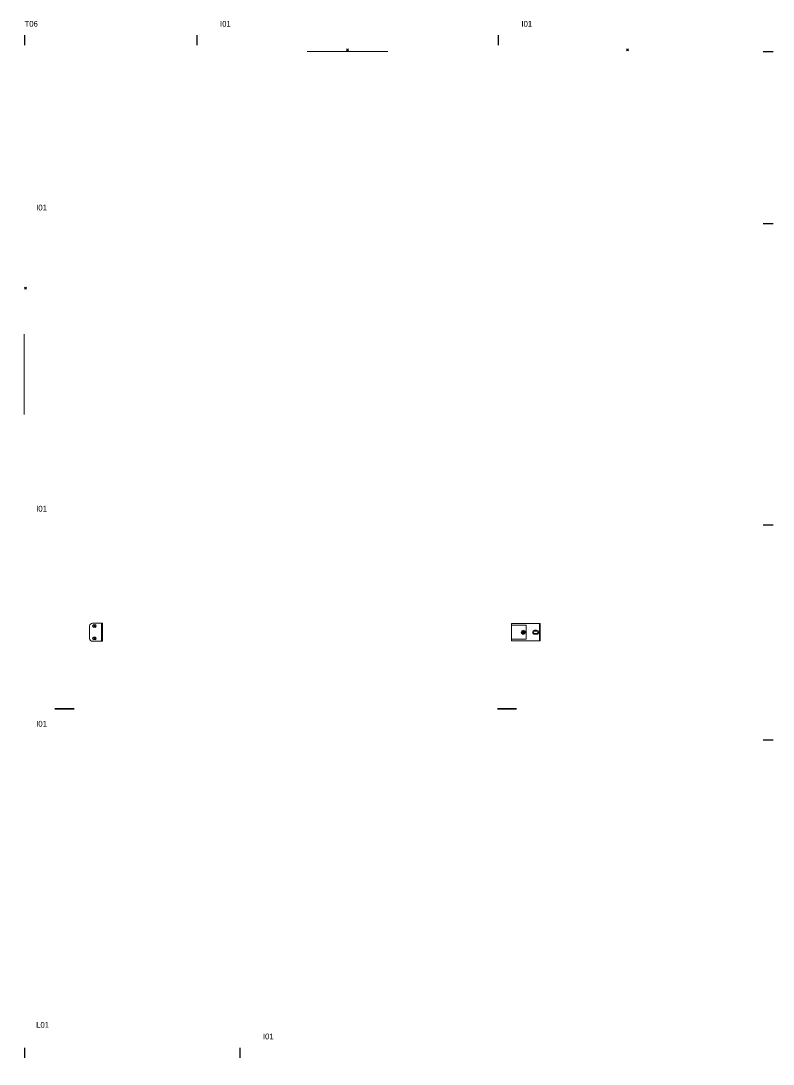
# Model space of a CAD drawing. Header units: inches. Extents: x 162 to 11993, y 18 to 332.
# Drawn here: x 5317.3 to 5422.1, y 41.7 to 187.2 of the extents above; entities that cross this region are included whole.
import ezdxf
from ezdxf.enums import TextEntityAlignment as Align

# ---------------------------------------------------------------- set-up
doc = ezdxf.new("R2010")
doc.units = ezdxf.units.IN
doc.header["$MEASUREMENT"] = 0
for name, color, linetype in [('DD2D_Geometry', 7, 'Continuous'), ('ENFASIS NEW', 7, 'Continuous'), ('Id Unión', 7, 'Continuous'), ('PV-26D', 7, 'Continuous')]:
    doc.layers.add(name, color=color, linetype=linetype)
doc.styles.get("Standard").update_dxf_attribs({"font": 'stylu.ttf'})

# ---------------------------------------------------------------- blocks, each defined once
blk = doc.blocks.new('DD40102466AB')
at = {"color": 1}
for p, q in [((0.0035, -0.0035), (-0.0035, 0.0035)), ((0.0035, 0.0035), (-0.0035, -0.0035))]:
    blk.add_line(p, q, dxfattribs=at)
blk.add_point((0, 0))
blk.add_point((0, 0))
blk.add_point((0, 0), dxfattribs=at)
blk = doc.blocks.new('DD40102442AB')
at = {"color": 1}
for p, q in [((0.0035, -0.0035), (-0.0035, 0.0035)), ((0.0035, 0.0035), (-0.0035, -0.0035))]:
    blk.add_line(p, q, dxfattribs=at)
blk.add_point((0, 0))
blk.add_point((0, 0))
blk.add_point((0, 0), dxfattribs=at)
blk = doc.blocks.new('DD40123072AB')
at = {"layer": 'PV-26D'}
for p, q in [((-0.8175, -0.1166, 0.75), (-0.7495, -0.1166, 0.75)), ((-0.7495, -0.1167, 0.75), (-0.8175, -0.1167, 0.75)), ((0.8175, -0.1166, 0.75), (0.7495, -0.1166, 0.75)), ((0.7495, -0.1167, 0.75), (0.8175, -0.1167, 0.75))]:
    blk.add_line(p, q, dxfattribs=at)
blk = doc.blocks.new('DD305172S')
at = {"color": 0, "linetype": 'Continuous', "lineweight": 0}
for p, q in [((-0.06, 0.0305, 0.722), (-0.0573, 0.0305, 0.722)), ((-0.06, -0.0305, 0.722), (-0.06, 0.0305, 0.722)), ((-0.0573, 0.0305, 0.722), (0.038, 0.0305, 0.722)), ((-0.0573, 0.0305, 0.722), (-0.0573, -0.0305, 0.722)), ((-0.0475, 0.007, 0.722), (-0.0405, 0.007, 0.722)), ((-0.0475, 0.004, 0.722), (-0.0475, 0.007, 0.722)), ((-0.0405, 0.004, 0.722), (-0.0475, 0.004, 0.722)), ((-0.0405, 0.007, 0.722), (-0.0405, 0.004, 0.722)), ((0.038, 0.025, 0.722), (-0.01, 0.025, 0.722)), ((-0.01, -0.025, 0.722), (-0.01, 0.025, 0.722)), ((0.038, 0.0305, 0.722), (0.042, 0.0305, 0.722)), ((0.0393, 0.025, 0.722), (0.038, 0.025, 0.722)), ((0.042, 0.025, 0.722), (0.0393, 0.025, 0.722)), ((0.042, 0.0112, 0.722), (0.042, 0.0305, 0.722)), ((0.042, 0.0096, 0.722), (0.042, 0.0112, 0.722)), ((0.042, -0.0096, 0.722), (0.042, 0.0096, 0.722)), ((1.49, 0.0308, 0.722), (1.49, 0.032, 0.722)), ((1.4935, 0.032, 0.722), (1.49, 0.032, 0.722)), ((1.49, 0.0112, 0.722), (1.49, 0.0308, 0.722)), ((1.49, 0.0096, 0.722), (1.49, 0.0112, 0.722)), ((1.49, -0.0096, 0.722), (1.49, 0.0096, 0.722)), ((1.4927, -0.032, 0.722), (1.4927, 0.032, 0.722)), ((1.525, 0.032, 0.722), (1.4935, 0.032, 0.722)), ((1.5204, 0.026, 0.722), (1.5157, 0.026, 0.722)), ((1.5157, 0.018, 0.722), (1.5204, 0.018, 0.722)), ((1.535, -0.022, 0.722), (1.535, 0.022, 0.722)), ((-0.0573, -0.0305, 0.722), (-0.06, -0.0305, 0.722)), ((-0.0573, -0.0305, 0.722), (0.038, -0.0305, 0.722)), ((-0.0475, -0.004, 0.722), (-0.0475, -0.007, 0.722)), ((-0.0475, -0.004, 0.722), (-0.0405, -0.004, 0.722)), ((-0.0405, -0.007, 0.722), (-0.0475, -0.007, 0.722)), ((-0.0405, -0.007, 0.722), (-0.0405, -0.004, 0.722)), ((-0.01, -0.025, 0.722), (0.038, -0.025, 0.722)), ((0.038, -0.025, 0.722), (0.0393, -0.025, 0.722)), ((0.038, -0.0305, 0.722), (0.042, -0.0305, 0.722)), ((0.0393, -0.025, 0.722), (0.042, -0.025, 0.722)), ((0.042, -0.0112, 0.722), (0.042, -0.0096, 0.722)), ((0.042, -0.0305, 0.722), (0.042, -0.0112, 0.722)), ((1.49, -0.0112, 0.722), (1.49, -0.0096, 0.722)), ((1.49, -0.0308, 0.722), (1.49, -0.0112, 0.722)), ((1.49, -0.032, 0.722), (1.49, -0.0308, 0.722)), ((1.4935, -0.032, 0.722), (1.49, -0.032, 0.722)), ((1.525, -0.032, 0.722), (1.4935, -0.032, 0.722)), ((1.5204, -0.018, 0.722), (1.5157, -0.018, 0.722)), ((1.5157, -0.026, 0.722), (1.5204, -0.026, 0.722))]:
    blk.add_line(p, q, dxfattribs=at)
at = {"color": 1}
for p, q in [((-0.0049, -0.0049, 0.722), (0.0049, 0.0049, 0.722)), ((0.0049, -0.0049, 0.722), (-0.0049, 0.0049, 0.722)), ((1.5131, 0.0171, 0.722), (1.523, 0.0269, 0.722)), ((1.523, 0.0171, 0.722), (1.5131, 0.0269, 0.722)), ((1.5131, -0.0269, 0.722), (1.523, -0.0171, 0.722)), ((1.523, -0.0269, 0.722), (1.5131, -0.0171, 0.722))]:
    blk.add_line(p, q, dxfattribs=at)
at = {"color": 0, "linetype": 'Continuous', "lineweight": 0}
for centre, radius, start, end in [((-0.0475, 0, 0.722), 0.00697, 90, 270), ((-0.0475, 0, 0.722), 0.00397, 90, 270), ((-0.0405, 0, 0.722), 0.00697, 270, 90), ((-0.0405, 0, 0.722), 0.00397, 270, 90), ((0, 0, 0.722), 0.00697, 90, 270), ((0, 0, 0.722), 0.00397, 90, 270), ((0, 0, 0.722), 0.00255, 90, 270), ((0, 0, 0.722), 0.00697, 270, 90), ((0, 0, 0.722), 0.00397, 270, 90), ((0, 0, 0.722), 0.00255, 270, 90), ((1.5157, 0.022, 0.722), 0.00397, 90, 270), ((1.5181, 0.022, 0.722), 0.00255, 90, 270), ((1.5181, 0.022, 0.722), 0.00255, 270, 90), ((1.5204, 0.022, 0.722), 0.00397, 270, 90), ((1.525, 0.022, 0.722), 0.01, 0, 90), ((1.5157, -0.022, 0.722), 0.00397, 90, 270), ((1.5181, -0.022, 0.722), 0.00255, 90, 270), ((1.5181, -0.022, 0.722), 0.00255, 270, 90), ((1.5204, -0.022, 0.722), 0.00397, 270, 90), ((1.525, -0.022, 0.722), 0.01, 270, 0)]:
    blk.add_arc(centre, radius, start, end, dxfattribs=at)
for p in [(0, 0, 0.722), (1.5181, 0.022, 0.722), (1.5181, -0.022, 0.722)]:
    blk.add_point(p)
blk = doc.blocks.new('DD40102436AB')
at = {"color": 1}
for p, q in [((0.0035, -0.0035), (-0.0035, 0.0035)), ((0.0035, 0.0035), (-0.0035, -0.0035))]:
    blk.add_line(p, q, dxfattribs=at)
blk.add_point((0, 0))
blk.add_point((0, 0))
blk.add_point((0, 0), dxfattribs=at)
blk = doc.blocks.new('DD101030423D')
blk.add_line((0, 0.0175), (0, -0.0175))
blk = doc.blocks.new('SPACE_DD10103042')
blk.add_blockref('DD101030423D', (0, 0))
blk = doc.blocks.new('DD101036423D')
blk.add_line((0, 0.0175), (0, -0.0175))
blk = doc.blocks.new('SPACE_DD10103642')
blk.add_blockref('DD101036423D', (0, 0))
blk = doc.blocks.new('DD101024303D')
blk.add_line((0, 0.0175), (0, -0.0175))
blk = doc.blocks.new('SPACE_DD10102430')
blk.add_blockref('DD101024303D', (0, 0))
blk = doc.blocks.new('DD101042303D')
blk.add_line((0, 0.0175), (0, -0.0175))
blk = doc.blocks.new('SPACE_DD10104230')
blk.add_blockref('DD101042303D', (0, 0))
blk = doc.blocks.new('DD101036303D')
blk.add_line((0, 0.0175), (0, -0.0175))
blk = doc.blocks.new('SPACE_DD10103630')
blk.add_blockref('DD101036303D', (0, 0))
blk = doc.blocks.new('DD101024423D')
blk.add_line((0, 0.0175), (0, -0.0175))
blk = doc.blocks.new('SPACE_DD10102442')
blk.add_blockref('DD101024423D', (0, 0))
blk = doc.blocks.new('DD101042423D')
blk.add_line((0, 0.0175), (0, -0.0175))
blk = doc.blocks.new('SPACE_DD10104242')
blk.add_blockref('DD101042423D', (0, 0))
blk = doc.blocks.new('DD20154205')
blk.add_attdef('A', text='', height=0.03).set_placement((0.5285, 0.076, 0.012), align=Align.MIDDLE_CENTER)
blk = doc.blocks.new('DD20114224')
blk.add_attdef('A', text='', height=0.03).set_placement((0.5285, 0.156, 0.012), align=Align.MIDDLE_CENTER)
blk = doc.blocks.new('DD20114212')
blk.add_attdef('A', text='', height=0.03).set_placement((0.5285, 0.156, 0.012), align=Align.MIDDLE_CENTER)
blk = doc.blocks.new('DD20153023')
blk.add_attdef('A', text='', height=0.03).set_placement((0.376, 0.156, 0.012), align=Align.MIDDLE_CENTER)
blk = doc.blocks.new('DD20113012')
blk.add_attdef('A', text='', height=0.03).set_placement((0.376, 0.156, 0.012), align=Align.MIDDLE_CENTER)
blk = doc.blocks.new('DD20113006')
blk.add_attdef('A', text='', height=0.03).set_placement((0.376, 0.076, 0.012), align=Align.MIDDLE_CENTER)
blk = doc.blocks.new('DD20153029')
blk.add_attdef('A', text='', height=0.03).set_placement((0.376, 0.156, 0.012), align=Align.MIDDLE_CENTER)
blk = doc.blocks.new('DD20154217')
blk.add_attdef('A', text='', height=0.03).set_placement((0.5285, 0.156, 0.012), align=Align.MIDDLE_CENTER)
blk = doc.blocks.new('DD20314212')
at = {"color": 0, "linetype": 'Continuous', "lineweight": 0}
for p, q in [((0.4935, 0.164, 0.012), (0.4935, 0.129, 0.012)), ((0.5635, 0.164, 0.012), (0.4935, 0.164, 0.012)), ((0.5635, 0.129, 0.012), (0.5635, 0.164, 0.012)), ((0.4935, 0.129, 0.012), (0.5635, 0.129, 0.012)), ((0.671, 0.1065, 0.012), (0.386, 0.1065, 0.012)), ((0.386, 0.1065, 0.012), (0.386, 0.0165, 0.012)), ((0.671, 0.0165, 0.012), (0.671, 0.1065, 0.012)), ((0.386, 0.0165, 0.012), (0.671, 0.0165, 0.012))]:
    blk.add_line(p, q, dxfattribs=at)
for centre, start, end in [((0.487, 0.1465, 0.012), 0, 180), ((0.57, 0.1465, 0.012), 0, 180), ((0.487, 0.1465, 0.012), 180, 0), ((0.57, 0.1465, 0.012), 180, 0)]:
    blk.add_arc(centre, 0.00159, start, end, dxfattribs=at)
blk.add_attdef('A', text='', height=0.03).set_placement((0.1483, 0.1978, 0.015), align=Align.MIDDLE_CENTER)
blk = doc.blocks.new('DD20152429')
blk.add_attdef('A', text='', height=0.03).set_placement((0.3, 0.156, 0.012), align=Align.MIDDLE_CENTER)
blk = doc.blocks.new('DD20112412')
blk.add_attdef('A', text='', height=0.03).set_placement((0.3, 0.156, 0.012), align=Align.MIDDLE_CENTER)
blk = doc.blocks.new('DD20153005')
blk.add_attdef('A', text='', height=0.03).set_placement((0.376, 0.076, 0.012), align=Align.MIDDLE_CENTER)
blk = doc.blocks.new('DD20113024')
blk.add_attdef('A', text='', height=0.03).set_placement((0.376, 0.156, 0.012), align=Align.MIDDLE_CENTER)
blk = doc.blocks.new('DD20152423')
blk.add_attdef('A', text='', height=0.03).set_placement((0.3, 0.156, 0.012), align=Align.MIDDLE_CENTER)
blk = doc.blocks.new('DD20112406')
blk.add_attdef('A', text='', height=0.03).set_placement((0.3, 0.076, 0.012), align=Align.MIDDLE_CENTER)
blk = doc.blocks.new('DD20154223')
blk.add_attdef('A', text='', height=0.03).set_placement((0.5285, 0.156, 0.012), align=Align.MIDDLE_CENTER)
blk = doc.blocks.new('DD20114206')
blk.add_attdef('A', text='', height=0.03).set_placement((0.5285, 0.076, 0.012), align=Align.MIDDLE_CENTER)
blk = doc.blocks.new('DD20153605')
blk.add_attdef('A', text='', height=0.03).set_placement((0.4525, 0.0721, 0.012), align=Align.MIDDLE_CENTER)
blk = doc.blocks.new('DD20113624')
blk.add_attdef('A', text='', height=0.03).set_placement((0.4525, 0.156, 0.012), align=Align.MIDDLE_CENTER)
blk = doc.blocks.new('DD20113612')
blk.add_attdef('A', text='', height=0.03).set_placement((0.4525, 0.156, 0.012), align=Align.MIDDLE_CENTER)
blk = doc.blocks.new('DD20153623')
blk.add_attdef('A', text='', height=0.03).set_placement((0.4525, 0.156, 0.012), align=Align.MIDDLE_CENTER)
blk = doc.blocks.new('DD20113606')
blk.add_attdef('A', text='', height=0.03).set_placement((0.4525, 0.076, 0.012), align=Align.MIDDLE_CENTER)
blk = doc.blocks.new('DD20153629')
blk.add_attdef('A', text='', height=0.03).set_placement((0.4525, 0.156, 0.012), align=Align.MIDDLE_CENTER)
blk = doc.blocks.new('DD80014214')
blk.add_attdef('A', text='', height=0.03).set_placement((0.5176, 0.1407, 0.009), align=Align.MIDDLE_CENTER)
blk = doc.blocks.new('DD80013014')
blk.add_attdef('A', text='', height=0.03).set_placement((0.3661, 0.1407, 0.009), align=Align.MIDDLE_CENTER)
blk = doc.blocks.new('DD80012414')
blk.add_attdef('A', text='', height=0.03).set_placement((0.3113, 0.1407, 0.009), align=Align.MIDDLE_CENTER)
blk = doc.blocks.new('DD80013614')
blk.add_attdef('A', text='', height=0.03).set_placement((0.5176, 0.1407, 0.009), align=Align.MIDDLE_CENTER)

msp = doc.modelspace()

# ---------------------------------------------------------------- block references
at = {"layer": 'DD2D_Geometry', "xscale": 39.3700787401575, "yscale": 39.3700787401575, "zscale": 39.3700787401575}
for name, p in [('SPACE_DD10102430', (5317.78, 184.55)), ('SPACE_DD10104230', (5341.8, 184.55)), ('SPACE_DD10103630', (5383.81, 184.55)), ('SPACE_DD10103042', (5317.78, 43.29)), ('SPACE_DD10103642', (5347.78, 43.29))]:
    msp.add_blockref(name, p, dxfattribs=at)
at = {"layer": 'DD2D_Geometry', "extrusion": (1.22465e-16, 1, 2.22045e-16)}
ref = msp.add_blockref('DD20112406', (-5341.6, 22.99, 185.66), dxfattribs=dict(at, xscale=39.3700787401575, yscale=39.3700787401575, zscale=39.3700787401575))
ref.add_attrib('A', 'TR0', dxfattribs={"layer": '0', "extrusion": (1.22465e-16, 1, 2.22045e-16), "height": 1.181}).set_placement((-5329.79, 25.98, 186.14), align=Align.MIDDLE_CENTER)
ref = msp.add_blockref('DD20152423', (-5341.6, 0, 185.66), dxfattribs=dict(at, xscale=39.3700787401575, yscale=39.3700787401575, zscale=39.3700787401575))
ref.add_attrib('A', 'S', dxfattribs={"layer": '0', "extrusion": (1.22465e-16, 1, 2.22045e-16), "height": 1.18}).set_placement((-5329.79, 6.14, 186.14), align=Align.MIDDLE_CENTER)
ref = msp.add_blockref('DD20114206', (-5383.61, 22.99, 185.66), dxfattribs=dict(at, xscale=39.3700787401575, yscale=39.3700787401575, zscale=39.3700787401575))
ref.add_attrib('A', 'TR0', dxfattribs={"layer": '0', "extrusion": (1.22465e-16, 1, 2.22045e-16), "height": 1.181}).set_placement((-5362.8, 25.98, 186.14), align=Align.MIDDLE_CENTER)
ref = msp.add_blockref('DD20154223', (-5383.61, 0, 185.66), dxfattribs=dict(at, xscale=39.3700787401575, yscale=39.3700787401575, zscale=39.3700787401575))
ref.add_attrib('A', 'S', dxfattribs={"layer": '0', "extrusion": (1.22465e-16, 1, 2.22045e-16), "height": 1.18}).set_placement((-5362.8, 6.14, 186.14), align=Align.MIDDLE_CENTER)
ref = msp.add_blockref('DD20113606', (-5419.63, 22.99, 185.66), dxfattribs=dict(at, xscale=39.3700787401575, yscale=39.3700787401575, zscale=39.3700787401575))
ref.add_attrib('A', 'TR0', dxfattribs={"layer": '0', "extrusion": (1.22465e-16, 1, 2.22045e-16), "height": 1.181}).set_placement((-5401.82, 25.98, 186.14), align=Align.MIDDLE_CENTER)
ref = msp.add_blockref('DD20153623', (-5419.63, 0, 185.66), dxfattribs=dict(at, xscale=39.3700787401575, yscale=39.3700787401575, zscale=39.3700787401575))
ref.add_attrib('A', 'S', dxfattribs={"layer": '0', "extrusion": (1.22465e-16, 1, 2.22045e-16), "height": 1.18}).set_placement((-5401.82, 6.14, 186.14), align=Align.MIDDLE_CENTER)
at = {"layer": 'DD2D_Geometry', "extrusion": (0, -1, 2.22045e-16)}
ref = msp.add_blockref('DD20314212', (5341.99, 16.97, -183.43), dxfattribs=dict(at, xscale=39.3700787401575, yscale=39.3700787401575, zscale=39.3700787401575))
ref.add_attrib('A', 'S', dxfattribs={"layer": '0', "extrusion": (0, -1, 2.22045e-16), "height": 1.18}).set_placement((5347.84, 24.76, -182.84), align=Align.MIDDLE_CENTER)
ref = msp.add_blockref('DD20152429', (5317.98, 0, -183.43), dxfattribs=dict(at, xscale=39.3700787401575, yscale=39.3700787401575, zscale=39.3700787401575))
ref.add_attrib('A', 'S', dxfattribs={"layer": '0', "extrusion": (0, -1, 2.22045e-16), "height": 1.18}).set_placement((5329.79, 6.14, -182.96), align=Align.MIDDLE_CENTER)
ref = msp.add_blockref('DD20154217', (5341.99, 0, -183.43), dxfattribs=dict(at, xscale=39.3700787401575, yscale=39.3700787401575, zscale=39.3700787401575))
ref.add_attrib('A', 'S', dxfattribs={"layer": '0', "extrusion": (0, -1, 2.22045e-16), "height": 1.18}).set_placement((5362.8, 6.14, -182.96), align=Align.MIDDLE_CENTER)
ref = msp.add_blockref('DD20153629', (5384, 0, -183.43), dxfattribs=dict(at, xscale=39.3700787401575, yscale=39.3700787401575, zscale=39.3700787401575))
ref.add_attrib('A', 'S', dxfattribs={"layer": '0', "extrusion": (0, -1, 2.22045e-16), "height": 1.18}).set_placement((5401.82, 6.14, -182.96), align=Align.MIDDLE_CENTER)
at = {"layer": 'DD2D_Geometry', "xscale": 39.3700787401575, "yscale": 39.3700787401575, "zscale": 39.3700787401575, "rotation": 270}
for name, p in [('SPACE_DD10102442', (5421.44, 182.93)), ('SPACE_DD10104242', (5421.44, 158.92)), ('SPACE_DD10103042', (5421.44, 116.91)), ('SPACE_DD10104242', (5421.44, 86.91))]:
    msp.add_blockref(name, p, dxfattribs=at)
at = {"layer": 'DD2D_Geometry', "extrusion": (1, -1.22465e-16, 2.22045e-16)}
ref = msp.add_blockref('DD20112412', (159.12, 28.98, 5317.28), dxfattribs=dict(at, xscale=39.3700787401575, yscale=39.3700787401575, zscale=39.3700787401575))
ref.add_attrib('A', 'TR0', dxfattribs={"layer": '0', "extrusion": (1, -1.22465e-16, 2.22045e-16), "height": 1.181}).set_placement((170.93, 35.12, 5317.75), align=Align.MIDDLE_CENTER)
at = {"layer": 'DD2D_Geometry', "extrusion": (-1, 0, 2.22045e-16)}
ref = msp.add_blockref('DD20112412', (-182.74, 28.98, -5420.33), dxfattribs=dict(at, xscale=39.3700787401575, yscale=39.3700787401575, zscale=39.3700787401575))
ref.add_attrib('A', 'TR0', dxfattribs={"layer": '0', "extrusion": (-1, 0, 2.22045e-16), "height": 1.181}).set_placement((-170.93, 35.12, -5419.86), align=Align.MIDDLE_CENTER)
at = {"layer": 'DD2D_Geometry', "extrusion": (1, -1.22465e-16, 2.22045e-16)}
ref = msp.add_blockref('DD20152429', (159.12, 0, 5317.28), dxfattribs=dict(at, xscale=39.3700787401575, yscale=39.3700787401575, zscale=39.3700787401575))
ref.add_attrib('A', 'S', dxfattribs={"layer": '0', "extrusion": (1, -1.22465e-16, 2.22045e-16), "height": 1.18}).set_placement((170.93, 6.14, 5317.75), align=Align.MIDDLE_CENTER)
at = {"layer": 'DD2D_Geometry', "extrusion": (-1, 0, 2.22045e-16)}
ref = msp.add_blockref('DD20152429', (-182.74, 0, -5420.33), dxfattribs=dict(at, xscale=39.3700787401575, yscale=39.3700787401575, zscale=39.3700787401575))
ref.add_attrib('A', 'S', dxfattribs={"layer": '0', "extrusion": (-1, 0, 2.22045e-16), "height": 1.18}).set_placement((-170.93, 6.14, -5419.86), align=Align.MIDDLE_CENTER)
ref = msp.add_blockref('DD80012414', (-182.93, 41.06, -5421.68), dxfattribs=dict(at, xscale=39.3700787401575, yscale=39.3700787401575, zscale=39.3700787401575))
ref.add_attrib('A', 'V', dxfattribs={"layer": '0', "extrusion": (-1, 0, 2.22045e-16), "height": 1.18}).set_placement((-170.68, 46.6, -5421.33), align=Align.MIDDLE_CENTER)
at = {"layer": 'DD2D_Geometry', "extrusion": (1, -1.22465e-16, 2.22045e-16)}
ref = msp.add_blockref('DD20314212', (117.11, 16.97, 5317.28), dxfattribs=dict(at, xscale=39.3700787401575, yscale=39.3700787401575, zscale=39.3700787401575))
ref.add_attrib('A', 'S', dxfattribs={"layer": '0', "extrusion": (1, -1.22465e-16, 2.22045e-16), "height": 1.18}).set_placement((122.95, 24.76, 5317.87), align=Align.MIDDLE_CENTER)
ref = msp.add_blockref('DD20114212', (117.11, 28.74, 5317.28), dxfattribs=dict(at, xscale=39.3700787401575, yscale=39.3700787401575, zscale=39.3700787401575))
ref.add_attrib('A', 'TR0', dxfattribs={"layer": '0', "extrusion": (1, -1.22465e-16, 2.22045e-16), "height": 1.181}).set_placement((137.91, 34.88, 5317.75), align=Align.MIDDLE_CENTER)
ref = msp.add_blockref('DD20154217', (117.11, 0, 5317.28), dxfattribs=dict(at, xscale=39.3700787401575, yscale=39.3700787401575, zscale=39.3700787401575))
ref.add_attrib('A', 'S', dxfattribs={"layer": '0', "extrusion": (1, -1.22465e-16, 2.22045e-16), "height": 1.18}).set_placement((137.91, 6.14, 5317.75), align=Align.MIDDLE_CENTER)
at = {"layer": 'DD2D_Geometry', "extrusion": (-1, 0, 2.22045e-16)}
ref = msp.add_blockref('DD20114224', (-158.72, 5.2, -5420.33), dxfattribs=dict(at, xscale=39.3700787401575, yscale=39.3700787401575, zscale=39.3700787401575))
ref.add_attrib('A', 'TR0', dxfattribs={"layer": '0', "extrusion": (-1, 0, 2.22045e-16), "height": 1.181}).set_placement((-137.91, 11.34, -5419.86), align=Align.MIDDLE_CENTER)
ref = msp.add_blockref('DD20114212', (-158.72, 28.98, -5420.33), dxfattribs=dict(at, xscale=39.3700787401575, yscale=39.3700787401575, zscale=39.3700787401575))
ref.add_attrib('A', 'TR0', dxfattribs={"layer": '0', "extrusion": (-1, 0, 2.22045e-16), "height": 1.181}).set_placement((-137.91, 35.12, -5419.86), align=Align.MIDDLE_CENTER)
ref = msp.add_blockref('DD20154205', (-158.72, 0, -5420.33), dxfattribs=dict(at, xscale=39.3700787401575, yscale=39.3700787401575, zscale=39.3700787401575))
ref.add_attrib('A', 'S', dxfattribs={"layer": '0', "extrusion": (-1, 0, 2.22045e-16), "height": 1.18}).set_placement((-137.91, 2.99, -5419.86), align=Align.MIDDLE_CENTER)
ref = msp.add_blockref('DD80014214', (-158.92, 41.06, -5421.68), dxfattribs=dict(at, xscale=39.3700787401575, yscale=39.3700787401575, zscale=39.3700787401575))
ref.add_attrib('A', 'V', dxfattribs={"layer": '0', "extrusion": (-1, 0, 2.22045e-16), "height": 1.18}).set_placement((-138.54, 46.6, -5421.33), align=Align.MIDDLE_CENTER)
at = {"layer": 'DD2D_Geometry', "extrusion": (1, -1.22465e-16, 2.22045e-16)}
ref = msp.add_blockref('DD20113012', (87.11, 28.98, 5317.28), dxfattribs=dict(at, xscale=39.3700787401575, yscale=39.3700787401575, zscale=39.3700787401575))
ref.add_attrib('A', 'TR0', dxfattribs={"layer": '0', "extrusion": (1, -1.22465e-16, 2.22045e-16), "height": 1.181}).set_placement((101.91, 35.12, 5317.75), align=Align.MIDDLE_CENTER)
at = {"layer": 'DD2D_Geometry', "extrusion": (-1, 0, 2.22045e-16)}
ref = msp.add_blockref('DD20113012', (-116.71, 22.99, -5420.33), dxfattribs=dict(at, xscale=39.3700787401575, yscale=39.3700787401575, zscale=39.3700787401575))
ref.add_attrib('A', 'TR0', dxfattribs={"layer": '0', "extrusion": (-1, 0, 2.22045e-16), "height": 1.181}).set_placement((-101.91, 29.13, -5419.86), align=Align.MIDDLE_CENTER)
ref = msp.add_blockref('DD20113006', (-116.71, 34.76, -5420.33), dxfattribs=dict(at, xscale=39.3700787401575, yscale=39.3700787401575, zscale=39.3700787401575))
ref.add_attrib('A', 'TR0', dxfattribs={"layer": '0', "extrusion": (-1, 0, 2.22045e-16), "height": 1.181}).set_placement((-101.91, 37.76, -5419.86), align=Align.MIDDLE_CENTER)
at = {"layer": 'DD2D_Geometry', "extrusion": (1, -1.22465e-16, 2.22045e-16)}
ref = msp.add_blockref('DD20153029', (87.11, 0, 5317.28), dxfattribs=dict(at, xscale=39.3700787401575, yscale=39.3700787401575, zscale=39.3700787401575))
ref.add_attrib('A', 'S', dxfattribs={"layer": '0', "extrusion": (1, -1.22465e-16, 2.22045e-16), "height": 1.18}).set_placement((101.91, 6.14, 5317.75), align=Align.MIDDLE_CENTER)
at = {"layer": 'DD2D_Geometry', "extrusion": (-1, 0, 2.22045e-16)}
ref = msp.add_blockref('DD20153023', (-116.71, 0, -5420.33), dxfattribs=dict(at, xscale=39.3700787401575, yscale=39.3700787401575, zscale=39.3700787401575))
ref.add_attrib('A', 'S', dxfattribs={"layer": '0', "extrusion": (-1, 0, 2.22045e-16), "height": 1.18}).set_placement((-101.91, 6.14, -5419.86), align=Align.MIDDLE_CENTER)
ref = msp.add_blockref('DD80013014', (-116.91, 41.06, -5421.68), dxfattribs=dict(at, xscale=39.3700787401575, yscale=39.3700787401575, zscale=39.3700787401575))
ref.add_attrib('A', 'V', dxfattribs={"layer": '0', "extrusion": (-1, 0, 2.22045e-16), "height": 1.18}).set_placement((-102.5, 46.6, -5421.33), align=Align.MIDDLE_CENTER)
at = {"layer": 'DD2D_Geometry', "extrusion": (1, -1.22465e-16, 2.22045e-16)}
ref = msp.add_blockref('DD20114224', (45.1, 5.2, 5317.28), dxfattribs=dict(at, xscale=39.3700787401575, yscale=39.3700787401575, zscale=39.3700787401575))
ref.add_attrib('A', 'TR0', dxfattribs={"layer": '0', "extrusion": (1, -1.22465e-16, 2.22045e-16), "height": 1.181}).set_placement((65.91, 11.34, 5317.75), align=Align.MIDDLE_CENTER)
ref = msp.add_blockref('DD20114212', (45.1, 28.98, 5317.28), dxfattribs=dict(at, xscale=39.3700787401575, yscale=39.3700787401575, zscale=39.3700787401575))
ref.add_attrib('A', 'TR0', dxfattribs={"layer": '0', "extrusion": (1, -1.22465e-16, 2.22045e-16), "height": 1.181}).set_placement((65.91, 35.12, 5317.75), align=Align.MIDDLE_CENTER)
at = {"layer": 'DD2D_Geometry', "extrusion": (-1, 0, 2.22045e-16)}
ref = msp.add_blockref('DD20114224', (-86.71, 5.2, -5420.33), dxfattribs=dict(at, xscale=39.3700787401575, yscale=39.3700787401575, zscale=39.3700787401575))
ref.add_attrib('A', 'TR0', dxfattribs={"layer": '0', "extrusion": (-1, 0, 2.22045e-16), "height": 1.181}).set_placement((-65.91, 11.34, -5419.86), align=Align.MIDDLE_CENTER)
ref = msp.add_blockref('DD20114212', (-86.71, 28.98, -5420.33), dxfattribs=dict(at, xscale=39.3700787401575, yscale=39.3700787401575, zscale=39.3700787401575))
ref.add_attrib('A', 'TR0', dxfattribs={"layer": '0', "extrusion": (-1, 0, 2.22045e-16), "height": 1.181}).set_placement((-65.91, 35.12, -5419.86), align=Align.MIDDLE_CENTER)
ref = msp.add_blockref('DD80014214', (-86.91, 41.06, -5421.68), dxfattribs=dict(at, xscale=39.3700787401575, yscale=39.3700787401575, zscale=39.3700787401575))
ref.add_attrib('A', 'V', dxfattribs={"layer": '0', "extrusion": (-1, 0, 2.22045e-16), "height": 1.18}).set_placement((-66.53, 46.6, -5421.33), align=Align.MIDDLE_CENTER)
at = {"layer": 'DD2D_Geometry', "extrusion": (1, -1.22465e-16, 2.22045e-16)}
ref = msp.add_blockref('DD20154205', (45.1, 0, 5317.28), dxfattribs=dict(at, xscale=39.3700787401575, yscale=39.3700787401575, zscale=39.3700787401575))
ref.add_attrib('A', 'S', dxfattribs={"layer": '0', "extrusion": (1, -1.22465e-16, 2.22045e-16), "height": 1.18}).set_placement((65.91, 2.99, 5317.75), align=Align.MIDDLE_CENTER)
at = {"layer": 'DD2D_Geometry', "extrusion": (-1, 0, 2.22045e-16)}
ref = msp.add_blockref('DD20154205', (-86.71, 0, -5420.33), dxfattribs=dict(at, xscale=39.3700787401575, yscale=39.3700787401575, zscale=39.3700787401575))
ref.add_attrib('A', 'S', dxfattribs={"layer": '0', "extrusion": (-1, 0, 2.22045e-16), "height": 1.18}).set_placement((-65.91, 2.99, -5419.86), align=Align.MIDDLE_CENTER)
at = {"layer": 'DD2D_Geometry', "extrusion": (1.22465e-16, 1, 2.22045e-16)}
ref = msp.add_blockref('DD20113024', (-5347.59, 5.2, 44.4), dxfattribs=dict(at, xscale=39.3700787401575, yscale=39.3700787401575, zscale=39.3700787401575))
ref.add_attrib('A', 'TR0', dxfattribs={"layer": '0', "extrusion": (1.22465e-16, 1, 2.22045e-16), "height": 1.181}).set_placement((-5332.78, 11.34, 44.88), align=Align.MIDDLE_CENTER)
ref = msp.add_blockref('DD20113012', (-5347.59, 28.98, 44.4), dxfattribs=dict(at, xscale=39.3700787401575, yscale=39.3700787401575, zscale=39.3700787401575))
ref.add_attrib('A', 'TR0', dxfattribs={"layer": '0', "extrusion": (1.22465e-16, 1, 2.22045e-16), "height": 1.181}).set_placement((-5332.78, 35.12, 44.88), align=Align.MIDDLE_CENTER)
ref = msp.add_blockref('DD20153005', (-5347.59, 0, 44.4), dxfattribs=dict(at, xscale=39.3700787401575, yscale=39.3700787401575, zscale=39.3700787401575))
ref.add_attrib('A', 'S', dxfattribs={"layer": '0', "extrusion": (1.22465e-16, 1, 2.22045e-16), "height": 1.18}).set_placement((-5332.78, 2.99, 44.88), align=Align.MIDDLE_CENTER)
ref = msp.add_blockref('DD20113624', (-5383.61, 5.2, 44.4), dxfattribs=dict(at, xscale=39.3700787401575, yscale=39.3700787401575, zscale=39.3700787401575))
ref.add_attrib('A', 'TR0', dxfattribs={"layer": '0', "extrusion": (1.22465e-16, 1, 2.22045e-16), "height": 1.181}).set_placement((-5365.79, 11.34, 44.88), align=Align.MIDDLE_CENTER)
ref = msp.add_blockref('DD20113612', (-5383.61, 28.98, 44.4), dxfattribs=dict(at, xscale=39.3700787401575, yscale=39.3700787401575, zscale=39.3700787401575))
ref.add_attrib('A', 'TR0', dxfattribs={"layer": '0', "extrusion": (1.22465e-16, 1, 2.22045e-16), "height": 1.181}).set_placement((-5365.79, 35.12, 44.88), align=Align.MIDDLE_CENTER)
ref = msp.add_blockref('DD20153605', (-5383.61, 0, 44.4), dxfattribs=dict(at, xscale=39.3700787401575, yscale=39.3700787401575, zscale=39.3700787401575))
ref.add_attrib('A', 'S', dxfattribs={"layer": '0', "extrusion": (1.22465e-16, 1, 2.22045e-16), "height": 1.18}).set_placement((-5365.79, 2.84, 44.88), align=Align.MIDDLE_CENTER)
at = {"layer": 'DD2D_Geometry', "extrusion": (0, -1, 2.22045e-16)}
ref = msp.add_blockref('DD80013014', (5317.78, 41.06, -43.52), dxfattribs=dict(at, xscale=39.3700787401575, yscale=39.3700787401575, zscale=39.3700787401575))
ref.add_attrib('A', 'V', dxfattribs={"layer": '0', "extrusion": (0, -1, 2.22045e-16), "height": 1.18}).set_placement((5332.2, 46.6, -43.17), align=Align.MIDDLE_CENTER)
ref = msp.add_blockref('DD80013614', (5347.78, 41.06, -43.52), dxfattribs=dict(at, xscale=39.3700787401575, yscale=39.3700787401575, zscale=39.3700787401575))
ref.add_attrib('A', 'V', dxfattribs={"layer": '0', "extrusion": (0, -1, 2.22045e-16), "height": 1.18}).set_placement((5368.16, 46.6, -43.17), align=Align.MIDDLE_CENTER)
ref = msp.add_blockref('DD20113012', (5317.98, 22.99, -42.17), dxfattribs=dict(at, xscale=39.3700787401575, yscale=39.3700787401575, zscale=39.3700787401575))
ref.add_attrib('A', 'TR0', dxfattribs={"layer": '0', "extrusion": (0, -1, 2.22045e-16), "height": 1.181}).set_placement((5332.78, 29.13, -41.7), align=Align.MIDDLE_CENTER)
ref = msp.add_blockref('DD20113006', (5317.98, 34.76, -42.17), dxfattribs=dict(at, xscale=39.3700787401575, yscale=39.3700787401575, zscale=39.3700787401575))
ref.add_attrib('A', 'TR0', dxfattribs={"layer": '0', "extrusion": (0, -1, 2.22045e-16), "height": 1.181}).set_placement((5332.78, 37.76, -41.7), align=Align.MIDDLE_CENTER)
ref = msp.add_blockref('DD20153023', (5317.98, 0, -42.17), dxfattribs=dict(at, xscale=39.3700787401575, yscale=39.3700787401575, zscale=39.3700787401575))
ref.add_attrib('A', 'S', dxfattribs={"layer": '0', "extrusion": (0, -1, 2.22045e-16), "height": 1.18}).set_placement((5332.78, 6.14, -41.7), align=Align.MIDDLE_CENTER)
ref = msp.add_blockref('DD20113612', (5347.98, 22.99, -42.17), dxfattribs=dict(at, xscale=39.3700787401575, yscale=39.3700787401575, zscale=39.3700787401575))
ref.add_attrib('A', 'TR0', dxfattribs={"layer": '0', "extrusion": (0, -1, 2.22045e-16), "height": 1.181}).set_placement((5365.79, 29.13, -41.7), align=Align.MIDDLE_CENTER)
ref = msp.add_blockref('DD20113606', (5347.98, 34.76, -42.17), dxfattribs=dict(at, xscale=39.3700787401575, yscale=39.3700787401575, zscale=39.3700787401575))
ref.add_attrib('A', 'TR0', dxfattribs={"layer": '0', "extrusion": (0, -1, 2.22045e-16), "height": 1.181}).set_placement((5365.79, 37.76, -41.7), align=Align.MIDDLE_CENTER)
ref = msp.add_blockref('DD20153623', (5347.98, 0, -42.17), dxfattribs=dict(at, xscale=39.3700787401575, yscale=39.3700787401575, zscale=39.3700787401575))
ref.add_attrib('A', 'S', dxfattribs={"layer": '0', "extrusion": (0, -1, 2.22045e-16), "height": 1.18}).set_placement((5365.79, 6.14, -41.7), align=Align.MIDDLE_CENTER)
at = {"layer": 'ENFASIS NEW', "xscale": 39.3700787401575, "yscale": 39.3700787401575, "zscale": 39.3700787401575}
for name, p in [('DD40102442AB', (5362.8, 183.2)), ('DD40102436AB', (5401.82, 183.2))]:
    msp.add_blockref(name, p, dxfattribs=at)
for name, p, rotation in [('DD40102466AB', (5317.91, 149.94), 90), ('DD305172S', (5387.3, 101.95), 180), ('DD40123072AB', (5354.2, 86.68), 180)]:
    msp.add_blockref(name, p, dxfattribs=dict(at, rotation=rotation))

# ---------------------------------------------------------------- texts
at = {"layer": 'Id Unión'}
for s, p in [('T06', (5317.79, 186.42)), ('I01', (5345.04, 186.42)), ('I01', (5387.05, 186.42)), ('I01', (5319.41, 160.79)), ('I01', (5319.41, 118.78)), ('I01', (5319.41, 88.78)), ('L01', (5319.41, 46.77)), ('I01', (5351.02, 45.16))]:
    msp.add_text(s, height=0.807, dxfattribs=at).set_placement(p)

doc.saveas('drawing.dxf')
